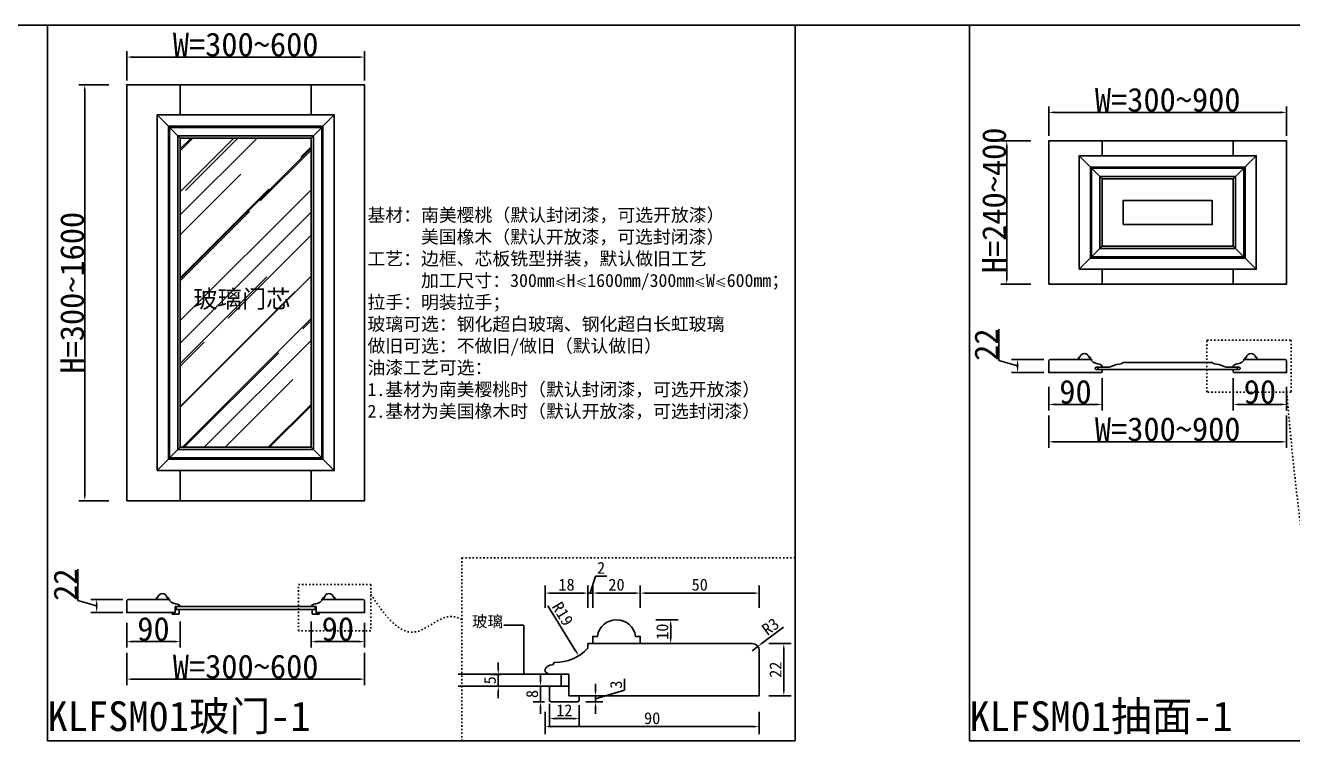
# Model space of a CAD drawing. Header units: millimetres. Extents: x 85186 to 129000, y -77269 to -36327.
# Drawn here: x 89966 to 92096, y -54968 to -53764 of the extents above; entities that cross this region are included whole.
import ezdxf

# ---------------------------------------------------------------- set-up
doc = ezdxf.new("R2010")
doc.units = ezdxf.units.MM
doc.linetypes.add('100', pattern=[30, 12, -18])
doc.layers.add('主色线', color=29, linetype='Continuous', lineweight=5)
doc.layers.add('粗实线', color=7, linetype='Continuous')
doc.styles.add('KLF-1_宋体', font='SimSun.ttf')
doc.styles.get("Standard").update_dxf_attribs({"font": 'SimSun.ttf'})
doc.styles.add('ZB_宋体', font='SimSun.ttf')
doc.dimstyles.new('ZB16-1.0+1倍', dxfattribs={"dimscale": 10, "dimtxt": 2, "dimasz": 0.5, "dimexe": 0.5, "dimexo": 0.625, "dimgap": 0.4, "dimtad": 1, "dimdec": 0, "dimtxsty": 'Standard', "dimblk": 'OBLIQUE', "dimcen": 2.5, "dimclrd": 144, "dimclre": 144, "dimclrt": 4, "dimadec": 0, "dimazin": 0, "dimtfac": 1, "dimtdec": 0, "dimtmove": 1, "dimatfit": 3, "dimfxlon": 1, "dimarcsym": 0})
doc.dimstyles.new('ZB16-1.0+4倍大样', dxfattribs={"dimscale": 10, "dimtxt": 2, "dimasz": 1, "dimexe": 1.25, "dimexo": 0.625, "dimgap": 0.4, "dimtad": 1, "dimdec": 1, "dimlfac": 0.25, "dimtxsty": 'Standard', "dimcen": 2.5, "dimclrd": 144, "dimclre": 144, "dimclrt": 4, "dimadec": 0, "dimazin": 0, "dimtfac": 1, "dimtdec": 1, "dimtmove": 1, "dimatfit": 3, "dimfxlon": 1, "dimarcsym": 0})
doc.dimstyles.new('客来福标注小', dxfattribs={"dimscale": 20, "dimtxt": 2, "dimasz": 0.5, "dimexe": 0.5, "dimexo": 0, "dimgap": 0.05, "dimtad": 1, "dimdec": 0, "dimzin": 0, "dimdsep": 46, "dimtxsty": 'Standard', "dimcen": 0, "dimclrd": 256, "dimclre": 256, "dimclrt": 256, "dimadec": 0, "dimazin": 0, "dimtfac": 1, "dimtdec": 0, "dimtofl": 0, "dimtmove": 1, "dimatfit": 3, "dimfxl": 2.2, "dimfxlon": 1, "dimtolj": 1, "dimtzin": 0, "dimarcsym": 0})

# ---------------------------------------------------------------- blocks, each defined once
blk = doc.blocks.new('*D2485')
at = {"lineweight": -2, "transparency": 16777216}
for p, q in [((90106.2, -53864.4), (90055.6, -53864.4)), ((90065.6, -54554.4), (90065.6, -53874.4)), ((90106.2, -54564.4), (90055.6, -54564.4))]:
    blk.add_line(p, q, dxfattribs=at)
at = {"transparency": 16777216}
for points in [[(90063.9, -53874.4), (90067.2, -53874.4), (90065.6, -53864.4)], [(90063.9, -54554.4), (90067.2, -54554.4), (90065.6, -54564.4)]]:
    blk.add_solid(points, dxfattribs=at)
at = {"layer": 'Defpoints', "color": 0, "transparency": 16777216}
for p in [(90065.6, -53864.4), (90106.2, -53864.4), (90106.2, -54564.4)]:
    blk.add_point(p, dxfattribs=at)
at = {"transparency": 16777216, "insert": (90044.6, -54214.4), "char_height": 40, "attachment_point": 5, "rotation": 90, "style": 'KLF-1_宋体'}
blk.add_mtext('\\A1;H=300~1600', dxfattribs=at)
blk = doc.blocks.new('*D2486')
at = {"lineweight": -2, "transparency": 16777216}
for p, q in [((90136.1, -54820.6), (90136.1, -54874.6)), ((90536.1, -54820.6), (90536.1, -54874.6)), ((90146.1, -54864.6), (90526.1, -54864.6))]:
    blk.add_line(p, q, dxfattribs=at)
at = {"transparency": 16777216}
for points in [[(90146.1, -54862.9), (90146.1, -54866.3), (90136.1, -54864.6)], [(90526.1, -54862.9), (90526.1, -54866.3), (90536.1, -54864.6)]]:
    blk.add_solid(points, dxfattribs=at)
at = {"layer": 'Defpoints', "color": 0, "transparency": 16777216}
for p in [(90136.1, -54796.6), (90536.1, -54796.6), (90536.1, -54864.6)]:
    blk.add_point(p, dxfattribs=at)
at = {"transparency": 16777216, "insert": (90336.1, -54843.6), "char_height": 40, "attachment_point": 5, "style": 'KLF-1_宋体'}
blk.add_mtext('\\A1;W=300~600', dxfattribs=at)
blk = doc.blocks.new('*D2487')
at = {"lineweight": -2, "transparency": 16777216}
for p, q in [((90136.1, -53857.5), (90136.1, -53808)), ((90146.1, -53818), (90526.1, -53818)), ((90536.1, -53857.5), (90536.1, -53808))]:
    blk.add_line(p, q, dxfattribs=at)
at = {"transparency": 16777216}
for points in [[(90146.1, -53816.3), (90146.1, -53819.7), (90136.1, -53818)], [(90526.1, -53816.3), (90526.1, -53819.7), (90536.1, -53818)]]:
    blk.add_solid(points, dxfattribs=at)
at = {"layer": 'Defpoints', "color": 0, "transparency": 16777216}
for p in [(90536.1, -53818), (90136.1, -53857.5), (90536.1, -53857.5)]:
    blk.add_point(p, dxfattribs=at)
at = {"transparency": 16777216, "insert": (90336.1, -53797), "char_height": 40, "attachment_point": 5, "style": 'KLF-1_宋体'}
blk.add_mtext('\\A1;W=300~600', dxfattribs=at)
blk = doc.blocks.new('*D2488')
at = {"lineweight": -2, "transparency": 16777216}
for p, q in [((90446.1, -54767.6), (90446.1, -54811.4)), ((90536.1, -54770.1), (90536.1, -54811.4)), ((90526.1, -54801.4), (90456.1, -54801.4))]:
    blk.add_line(p, q, dxfattribs=at)
at = {"transparency": 16777216}
for points in [[(90456.1, -54799.7), (90456.1, -54803.1), (90446.1, -54801.4)], [(90526.1, -54799.7), (90526.1, -54803.1), (90536.1, -54801.4)]]:
    blk.add_solid(points, dxfattribs=at)
at = {"layer": 'Defpoints', "color": 0, "transparency": 16777216}
for p in [(90446.1, -54767.6), (90536.1, -54770.1), (90446.1, -54801.4)]:
    blk.add_point(p, dxfattribs=at)
at = {"transparency": 16777216, "insert": (90491.1, -54780.4), "char_height": 40, "attachment_point": 5, "style": 'KLF-1_宋体'}
blk.add_mtext('\\A1;90', dxfattribs=at)
blk = doc.blocks.new('*D2489')
at = {"lineweight": -2, "transparency": 16777216}
for p, q in [((90136.1, -54770.1), (90136.1, -54811.4)), ((90226.1, -54767.6), (90226.1, -54811.4)), ((90146.1, -54801.4), (90216.1, -54801.4))]:
    blk.add_line(p, q, dxfattribs=at)
at = {"transparency": 16777216}
for points in [[(90146.1, -54799.7), (90146.1, -54803.1), (90136.1, -54801.4)], [(90216.1, -54799.7), (90216.1, -54803.1), (90226.1, -54801.4)]]:
    blk.add_solid(points, dxfattribs=at)
at = {"layer": 'Defpoints', "color": 0, "transparency": 16777216}
for p in [(90136.1, -54770.1), (90226.1, -54767.6), (90226.1, -54801.4)]:
    blk.add_point(p, dxfattribs=at)
at = {"transparency": 16777216, "insert": (90181.1, -54780.4), "char_height": 40, "attachment_point": 5, "style": 'KLF-1_宋体'}
blk.add_mtext('\\A1;90', dxfattribs=at)
blk = doc.blocks.new('*D2491')
at = {"lineweight": -2, "transparency": 16777216}
for p, q in [((90054.1, -54732.1), (90054.1, -54679.3)), ((90085.6, -54741.5), (90054.1, -54732.1)), ((90129.6, -54730.5), (90075.6, -54730.5)), ((90129.6, -54752.5), (90075.6, -54752.5)), ((90085.6, -54740.5), (90085.6, -54742.5))]:
    blk.add_line(p, q, dxfattribs=at)
at = {"transparency": 16777216}
for points in [[(90084, -54740.5), (90087.3, -54740.5), (90085.6, -54730.5)], [(90084, -54742.5), (90087.3, -54742.5), (90085.6, -54752.5)]]:
    blk.add_solid(points, dxfattribs=at)
at = {"layer": 'Defpoints', "color": 0, "transparency": 16777216}
for p in [(90161.4, -54730.5), (90085.6, -54752.5), (90161.4, -54752.5)]:
    blk.add_point(p, dxfattribs=at)
at = {"transparency": 16777216, "insert": (90033.1, -54705.7), "char_height": 40, "attachment_point": 5, "rotation": 90, "style": 'KLF-1_宋体'}
blk.add_mtext('\\A1;22', dxfattribs=at)
blk = doc.blocks.new('*D2492')
at = {"color": 144, "lineweight": -2, "transparency": 16777216}
for p, q in [((90999.6, -54744.8), (90999.6, -54707.3)), ((91199.6, -54744.8), (91199.6, -54707.3)), ((91189.6, -54719.8), (91009.6, -54719.8))]:
    blk.add_line(p, q, dxfattribs=at)
at = {"color": 144, "transparency": 16777216}
for points in [[(91009.6, -54718.2), (91009.6, -54721.5), (90999.6, -54719.8)], [(91189.6, -54718.2), (91189.6, -54721.5), (91199.6, -54719.8)]]:
    blk.add_solid(points, dxfattribs=at)
at = {"layer": 'Defpoints', "color": 0, "transparency": 16777216}
for p in [(90999.6, -54719.8), (90999.6, -54804.7), (91199.6, -54816.7)]:
    blk.add_point(p, dxfattribs=at)
at = {"color": 4, "transparency": 16777216, "insert": (91099.6, -54705.8), "char_height": 20, "attachment_point": 5}
blk.add_mtext('50', dxfattribs=at)
blk = doc.blocks.new('*D2493')
at = {"color": 144, "lineweight": -2, "transparency": 16777216}
for p, q in [((90919.6, -54744.8), (90919.6, -54707.3)), ((90999.6, -54744.8), (90999.6, -54707.3)), ((90989.6, -54719.8), (90929.6, -54719.8))]:
    blk.add_line(p, q, dxfattribs=at)
at = {"color": 144, "transparency": 16777216}
for points in [[(90929.6, -54718.2), (90929.6, -54721.5), (90919.6, -54719.8)], [(90989.6, -54718.2), (90989.6, -54721.5), (90999.6, -54719.8)]]:
    blk.add_solid(points, dxfattribs=at)
at = {"layer": 'Defpoints', "color": 0, "transparency": 16777216}
for p in [(90919.6, -54719.8), (90919.6, -54798.7), (90999.6, -54804.7)]:
    blk.add_point(p, dxfattribs=at)
at = {"color": 4, "transparency": 16777216, "insert": (90959.6, -54705.8), "char_height": 20, "attachment_point": 5}
blk.add_mtext('20', dxfattribs=at)
blk = doc.blocks.new('*D2494')
at = {"color": 144, "lineweight": -2, "transparency": 16777216}
for p, q in [((90915.6, -54719.8), (90924.2, -54691.3)), ((90924.2, -54691.3), (90943.2, -54691.3)), ((90911.6, -54744.8), (90911.6, -54707.3)), ((90919.6, -54744.8), (90919.6, -54707.3)), ((90901.6, -54719.8), (90891.6, -54719.8)), ((90919.6, -54719.8), (90911.6, -54719.8)), ((90919.6, -54719.8), (90911.6, -54719.8)), ((90929.6, -54719.8), (90939.6, -54719.8))]:
    blk.add_line(p, q, dxfattribs=at)
at = {"color": 144, "transparency": 16777216}
for points in [[(90901.6, -54718.2), (90901.6, -54721.5), (90911.6, -54719.8)], [(90929.6, -54718.2), (90929.6, -54721.5), (90919.6, -54719.8)]]:
    blk.add_solid(points, dxfattribs=at)
at = {"layer": 'Defpoints', "color": 0, "transparency": 16777216}
for p in [(90911.6, -54719.8), (90919.6, -54798.7), (90911.6, -54804.7)]:
    blk.add_point(p, dxfattribs=at)
at = {"color": 4, "transparency": 16777216, "insert": (90933.7, -54677.3), "char_height": 20, "attachment_point": 5}
blk.add_mtext('2', dxfattribs=at)
blk = doc.blocks.new('*D2495')
at = {"color": 144, "lineweight": -2, "transparency": 16777216}
for p, q in [((90839.6, -54744.8), (90839.6, -54707.3)), ((90911.6, -54744.8), (90911.6, -54707.3)), ((90901.6, -54719.8), (90849.6, -54719.8))]:
    blk.add_line(p, q, dxfattribs=at)
at = {"color": 144, "transparency": 16777216}
for points in [[(90849.6, -54718.2), (90849.6, -54721.5), (90839.6, -54719.8)], [(90901.6, -54718.2), (90901.6, -54721.5), (90911.6, -54719.8)]]:
    blk.add_solid(points, dxfattribs=at)
at = {"layer": 'Defpoints', "color": 0, "transparency": 16777216}
for p in [(90839.6, -54719.8), (90911.6, -54804.7), (90839.6, -54850.6)]:
    blk.add_point(p, dxfattribs=at)
at = {"color": 4, "transparency": 16777216, "insert": (90875.6, -54705.8), "char_height": 20, "attachment_point": 5}
blk.add_mtext('18', dxfattribs=at)
blk = doc.blocks.new('*D2496')
at = {"color": 144, "lineweight": -2, "transparency": 16777216}
for p, q in [((90839.6, -54919.5), (90839.6, -54957)), ((91199.6, -54919.5), (91199.6, -54957)), ((90849.6, -54944.5), (91189.6, -54944.5))]:
    blk.add_line(p, q, dxfattribs=at)
at = {"color": 144, "transparency": 16777216}
for points in [[(90849.6, -54942.8), (90849.6, -54946.2), (90839.6, -54944.5)], [(91189.6, -54942.8), (91189.6, -54946.2), (91199.6, -54944.5)]]:
    blk.add_solid(points, dxfattribs=at)
at = {"layer": 'Defpoints', "color": 0, "transparency": 16777216}
for p in [(90839.6, -54882.6), (91199.6, -54892.7), (91199.6, -54944.5)]:
    blk.add_point(p, dxfattribs=at)
at = {"color": 4, "transparency": 16777216, "insert": (91019.6, -54930.5), "char_height": 20, "attachment_point": 5}
blk.add_mtext('90', dxfattribs=at)
blk = doc.blocks.new('*D2497')
at = {"color": 144, "lineweight": -2, "transparency": 16777216}
for p, q in [((91215.9, -54804.7), (91253.4, -54804.7)), ((91240.9, -54882.7), (91240.9, -54814.7)), ((91215.9, -54892.7), (91253.4, -54892.7))]:
    blk.add_line(p, q, dxfattribs=at)
at = {"color": 144, "transparency": 16777216}
for points in [[(91239.2, -54814.7), (91242.6, -54814.7), (91240.9, -54804.7)], [(91239.2, -54882.7), (91242.6, -54882.7), (91240.9, -54892.7)]]:
    blk.add_solid(points, dxfattribs=at)
at = {"layer": 'Defpoints', "color": 0, "transparency": 16777216}
for p in [(91171.8, -54804.7), (91240.9, -54804.7), (91199.6, -54892.7)]:
    blk.add_point(p, dxfattribs=at)
at = {"color": 4, "transparency": 16777216, "insert": (91226.9, -54848.7), "char_height": 20, "attachment_point": 5, "rotation": 90}
blk.add_mtext('22', dxfattribs=at)
blk = doc.blocks.new('_Oblique')
at = {"color": 0, "linetype": 'ByBlock', "lineweight": -2}
blk.add_line((-0.5, -0.5), (0.5, 0.5), dxfattribs=at)
blk = doc.blocks.new('*D2498')
at = {"color": 144, "lineweight": -2, "transparency": 16777216}
for p, q in [((91240.4, -54777.2), (91205.2, -54803.5)), ((91187.6, -54816.7), (91197.2, -54809.5))]:
    blk.add_line(p, q, dxfattribs=at)
at = {"color": 144, "transparency": 16777216}
blk.add_solid([(91204.2, -54802.1), (91206.2, -54804.8), (91197.2, -54809.5)], dxfattribs=at)
at = {"layer": 'Defpoints', "color": 0, "transparency": 16777216}
for p in [(91187.6, -54816.7), (91197.2, -54809.5)]:
    blk.add_point(p, dxfattribs=at)
at = {"color": 4, "transparency": 16777216, "insert": (91218.4, -54776.1), "char_height": 20, "attachment_point": 5, "rotation": 36.8316}
blk.add_mtext('R3', dxfattribs=at)
blk = doc.blocks.new('*D2499')
at = {"color": 144, "lineweight": -2, "transparency": 16777216}
for p, q in [((91025.7, -54764.7), (91063.2, -54764.7)), ((91050.7, -54774.7), (91050.7, -54794.7)), ((91025.7, -54804.7), (91063.2, -54804.7))]:
    blk.add_line(p, q, dxfattribs=at)
at = {"color": 144, "transparency": 16777216}
for points in [[(91049, -54774.7), (91052.3, -54774.7), (91050.7, -54764.7)], [(91049, -54794.7), (91052.3, -54794.7), (91050.7, -54804.7)]]:
    blk.add_solid(points, dxfattribs=at)
at = {"layer": 'Defpoints', "color": 0, "transparency": 16777216}
for p in [(90959.6, -54764.7), (90955.6, -54804.7), (91050.7, -54804.7)]:
    blk.add_point(p, dxfattribs=at)
at = {"color": 4, "transparency": 16777216, "insert": (91036.7, -54784.7), "char_height": 20, "attachment_point": 5, "rotation": 90}
blk.add_mtext('10', dxfattribs=at)
blk = doc.blocks.new('*D2500')
at = {"color": 144, "lineweight": -2, "transparency": 16777216}
for p, q in [((90760.9, -54846.5), (90760.9, -54836.5)), ((90765.5, -54856.5), (90748.4, -54856.5)), ((90760.9, -54856.5), (90760.9, -54876.5)), ((90773.6, -54876.5), (90748.4, -54876.5)), ((90760.9, -54886.5), (90760.9, -54896.5))]:
    blk.add_line(p, q, dxfattribs=at)
at = {"color": 144, "transparency": 16777216}
for points in [[(90759.2, -54846.5), (90762.5, -54846.5), (90760.9, -54856.5)], [(90759.2, -54886.5), (90762.5, -54886.5), (90760.9, -54876.5)]]:
    blk.add_solid(points, dxfattribs=at)
at = {"layer": 'Defpoints', "color": 0, "transparency": 16777216}
for p in [(90771.8, -54856.5), (90760.9, -54876.5), (90779.9, -54876.5)]:
    blk.add_point(p, dxfattribs=at)
at = {"color": 4, "transparency": 16777216, "insert": (90746.9, -54866.5), "char_height": 20, "attachment_point": 5, "rotation": 90}
blk.add_mtext('5', dxfattribs=at)
blk = doc.blocks.new('*D2501')
at = {"lineweight": -2, "transparency": 16777216}
for p, q in [((91656.4, -53959), (91605.7, -53959)), ((91615.7, -54190), (91615.7, -53969)), ((91656.4, -54200), (91605.7, -54200))]:
    blk.add_line(p, q, dxfattribs=at)
at = {"transparency": 16777216}
for points in [[(91614.1, -53969), (91617.4, -53969), (91615.7, -53959)], [(91614.1, -54190), (91617.4, -54190), (91615.7, -54200)]]:
    blk.add_solid(points, dxfattribs=at)
at = {"layer": 'Defpoints', "color": 0, "transparency": 16777216}
for p in [(91615.7, -53959), (91656.4, -53959), (91656.4, -54200)]:
    blk.add_point(p, dxfattribs=at)
at = {"transparency": 16777216, "insert": (91594.7, -54059), "char_height": 40, "attachment_point": 5, "rotation": 90, "style": 'KLF-1_宋体'}
blk.add_mtext('\\A1;H=240~400', dxfattribs=at)
blk = doc.blocks.new('*D2502')
at = {"lineweight": -2, "transparency": 16777216}
for p, q in [((91686.3, -54421.2), (91686.3, -54475.2)), ((92086.3, -54421.2), (92086.3, -54475.2)), ((91696.3, -54465.2), (92076.3, -54465.2))]:
    blk.add_line(p, q, dxfattribs=at)
at = {"transparency": 16777216}
for points in [[(91696.3, -54463.6), (91696.3, -54466.9), (91686.3, -54465.2)], [(92076.3, -54463.6), (92076.3, -54466.9), (92086.3, -54465.2)]]:
    blk.add_solid(points, dxfattribs=at)
at = {"layer": 'Defpoints', "color": 0, "transparency": 16777216}
for p in [(91686.3, -54397.2), (92086.3, -54397.2), (92086.3, -54465.2)]:
    blk.add_point(p, dxfattribs=at)
at = {"transparency": 16777216, "insert": (91886.3, -54444.2), "char_height": 40, "attachment_point": 5, "style": 'KLF-1_宋体'}
blk.add_mtext('\\A1;W=300~900', dxfattribs=at)
blk = doc.blocks.new('*D2503')
at = {"lineweight": -2, "transparency": 16777216}
for p, q in [((91996.3, -54358.3), (91996.3, -54412.3)), ((92086.3, -54372.6), (92086.3, -54412.3)), ((92076.3, -54402.3), (92006.3, -54402.3))]:
    blk.add_line(p, q, dxfattribs=at)
at = {"transparency": 16777216}
for points in [[(92006.3, -54400.7), (92006.3, -54404), (91996.3, -54402.3)], [(92076.3, -54400.7), (92076.3, -54404), (92086.3, -54402.3)]]:
    blk.add_solid(points, dxfattribs=at)
at = {"layer": 'Defpoints', "color": 0, "transparency": 16777216}
for p in [(91996.3, -54344.6), (92086.3, -54372.6), (91996.3, -54402.3)]:
    blk.add_point(p, dxfattribs=at)
at = {"transparency": 16777216, "insert": (92041.3, -54381.3), "char_height": 40, "attachment_point": 5, "style": 'KLF-1_宋体'}
blk.add_mtext('\\A1;90', dxfattribs=at)
blk = doc.blocks.new('*D2504')
at = {"lineweight": -2, "transparency": 16777216}
for p, q in [((91686.3, -54372.6), (91686.3, -54412.3)), ((91776.3, -54358.3), (91776.3, -54412.3)), ((91766.3, -54402.3), (91696.3, -54402.3))]:
    blk.add_line(p, q, dxfattribs=at)
at = {"transparency": 16777216}
for points in [[(91696.3, -54400.7), (91696.3, -54404), (91686.3, -54402.3)], [(91766.3, -54400.7), (91766.3, -54404), (91776.3, -54402.3)]]:
    blk.add_solid(points, dxfattribs=at)
at = {"layer": 'Defpoints', "color": 0, "transparency": 16777216}
for p in [(91776.3, -54346.1), (91686.3, -54372.6), (91686.3, -54402.3)]:
    blk.add_point(p, dxfattribs=at)
at = {"transparency": 16777216, "insert": (91731.3, -54381.3), "char_height": 40, "attachment_point": 5, "style": 'KLF-1_宋体'}
blk.add_mtext('\\A1;90', dxfattribs=at)
blk = doc.blocks.new('*D2513')
at = {"lineweight": -2, "transparency": 16777216}
for p, q in [((91602.4, -54328.2), (91602.4, -54275.5)), ((91633.9, -54337.7), (91602.4, -54328.2)), ((91677.9, -54326.7), (91623.9, -54326.7)), ((91677.9, -54348.7), (91623.9, -54348.7)), ((91633.9, -54338.7), (91633.9, -54336.7))]:
    blk.add_line(p, q, dxfattribs=at)
at = {"transparency": 16777216}
for points in [[(91632.3, -54336.7), (91635.6, -54336.7), (91633.9, -54326.7)], [(91632.3, -54338.7), (91635.6, -54338.7), (91633.9, -54348.7)]]:
    blk.add_solid(points, dxfattribs=at)
at = {"layer": 'Defpoints', "color": 0, "transparency": 16777216}
for p in [(91633.9, -54326.7), (91716.7, -54326.7), (91716.7, -54348.7)]:
    blk.add_point(p, dxfattribs=at)
at = {"transparency": 16777216, "insert": (91581.4, -54301.8), "char_height": 40, "attachment_point": 5, "rotation": 90, "style": 'KLF-1_宋体'}
blk.add_mtext('\\A1;22', dxfattribs=at)
blk = doc.blocks.new('*D2517')
at = {"lineweight": -2, "transparency": 16777216}
for p, q in [((91686.3, -53950.5), (91686.3, -53901)), ((92086.3, -53950.5), (92086.3, -53901)), ((91696.3, -53911), (92076.3, -53911))]:
    blk.add_line(p, q, dxfattribs=at)
at = {"transparency": 16777216}
for points in [[(91696.3, -53909.3), (91696.3, -53912.7), (91686.3, -53911)], [(92076.3, -53909.3), (92076.3, -53912.7), (92086.3, -53911)]]:
    blk.add_solid(points, dxfattribs=at)
at = {"layer": 'Defpoints', "color": 0, "transparency": 16777216}
for p in [(92086.3, -53911), (91686.3, -53950.5), (92086.3, -53950.5)]:
    blk.add_point(p, dxfattribs=at)
at = {"transparency": 16777216, "insert": (91886.3, -53890), "char_height": 40, "attachment_point": 5, "style": 'KLF-1_宋体'}
blk.add_mtext('\\A1;W=300~900', dxfattribs=at)
blk = doc.blocks.new('*D2559')
at = {"color": 144, "lineweight": -2, "transparency": 16777216}
blk.add_line((90844.4, -54741.4), (90890.9, -54816.8), dxfattribs=at)
at = {"color": 144, "transparency": 16777216}
blk.add_solid([(90892.3, -54815.9), (90889.5, -54817.7), (90896.2, -54825.3)], dxfattribs=at)
at = {"layer": 'Defpoints', "color": 0, "transparency": 16777216}
for p in [(90856.9, -54761.6), (90896.2, -54825.3)]:
    blk.add_point(p, dxfattribs=at)
at = {"color": 4, "transparency": 16777216, "insert": (90869.1, -54754.7), "char_height": 20, "attachment_point": 5, "rotation": 301.665}
blk.add_mtext('R19', dxfattribs=at)
blk = doc.blocks.new('*D2562')
at = {"color": 144, "lineweight": -2, "transparency": 16777216}
for p, q in [((90846.8, -54906), (90846.8, -54943.5)), ((90896.9, -54908.5), (90896.9, -54943.5)), ((90856.8, -54931), (90886.9, -54931))]:
    blk.add_line(p, q, dxfattribs=at)
at = {"color": 144, "transparency": 16777216}
for points in [[(90856.8, -54929.3), (90856.8, -54932.7), (90846.8, -54931)], [(90886.9, -54929.3), (90886.9, -54932.7), (90896.9, -54931)]]:
    blk.add_solid(points, dxfattribs=at)
at = {"layer": 'Defpoints', "color": 0, "transparency": 16777216}
for p in [(90846.8, -54897.7), (90896.9, -54902.3), (90896.9, -54931)]:
    blk.add_point(p, dxfattribs=at)
at = {"color": 4, "transparency": 16777216, "insert": (90871.9, -54917), "char_height": 20, "attachment_point": 5}
blk.add_mtext('12', dxfattribs=at)
blk = doc.blocks.new('*D2563')
at = {"color": 144, "lineweight": -2, "transparency": 16777216}
for p, q in [((90972.9, -54883.2), (90972.9, -54864.3)), ((90924.4, -54882.7), (90924.4, -54872.7)), ((90924.4, -54897.7), (90972.9, -54883.2)), ((90908.2, -54892.7), (90936.9, -54892.7)), ((90908.2, -54902.8), (90936.9, -54902.8)), ((90924.4, -54892.7), (90924.4, -54902.8)), ((90924.4, -54892.7), (90924.4, -54902.8)), ((90924.4, -54912.8), (90924.4, -54922.8))]:
    blk.add_line(p, q, dxfattribs=at)
at = {"color": 144, "transparency": 16777216}
for points in [[(90922.8, -54882.7), (90926.1, -54882.7), (90924.4, -54892.7)], [(90922.8, -54912.8), (90926.1, -54912.8), (90924.4, -54902.8)]]:
    blk.add_solid(points, dxfattribs=at)
at = {"layer": 'Defpoints', "color": 0, "transparency": 16777216}
for p in [(90901.9, -54892.7), (90901.9, -54902.8), (90924.4, -54902.8)]:
    blk.add_point(p, dxfattribs=at)
at = {"color": 4, "transparency": 16777216, "insert": (90958.9, -54873.8), "char_height": 20, "attachment_point": 5, "rotation": 90}
blk.add_mtext('3', dxfattribs=at)
blk = doc.blocks.new('*D2564')
at = {"color": 144, "lineweight": -2, "transparency": 16777216}
for p, q in [((90831.8, -54866.5), (90831.8, -54856.5)), ((90838.6, -54876.5), (90819.3, -54876.5)), ((90831.8, -54902.8), (90831.8, -54876.5)), ((90838.6, -54902.8), (90819.3, -54902.8)), ((90831.8, -54912.8), (90831.8, -54922.8))]:
    blk.add_line(p, q, dxfattribs=at)
at = {"color": 144, "transparency": 16777216}
for points in [[(90830.1, -54866.5), (90833.4, -54866.5), (90831.8, -54876.5)], [(90830.1, -54912.8), (90833.4, -54912.8), (90831.8, -54902.8)]]:
    blk.add_solid(points, dxfattribs=at)
at = {"layer": 'Defpoints', "color": 0, "transparency": 16777216}
for p in [(90831.8, -54876.5), (90844.8, -54876.5), (90844.8, -54902.8)]:
    blk.add_point(p, dxfattribs=at)
at = {"color": 4, "transparency": 16777216, "insert": (90817.8, -54889.6), "char_height": 20, "attachment_point": 5, "rotation": 90}
blk.add_mtext('8', dxfattribs=at)

msp = doc.modelspace()

# ---------------------------------------------------------------- hatches: boundary and pattern name
at = {"layer": '主色线'}
h = msp.add_hatch(dxfattribs=at)
h.set_pattern_fill('AR-RROOF', color=4, scale=3, angle=45, style=0)
h.set_pattern_definition([(45, (-2948343.224, -851073.15), (64.657844, 172.4209175), [1143, -152.4, 381, -76.2]), (45, (-2948298.5, -850974.55), (-125.5439806, 17.780907), [228.6, -25.146, 457.2, -57.15]), (45, (-2948362.083, -851000.41), (244.0833614, 316.2846206), [609.6, -106.68, 304.8, -76.2])])
h.paths.add_polyline_path([(90446.119, -53954.355), (90226.119, -53954.355), (90226.119, -54474.355), (90446.119, -54474.355)])

# ---------------------------------------------------------------- linework, layer by layer
for p, q in [((85318.615, -53764.496), (128999.726, -53764.496)), ((91259.968, -53764.496), (90002.844, -53764.496)), ((90002.844, -53764.496), (91259.968, -53764.496)), ((90548.628, -53764.496), (90217.469, -53764.496)), ((90686.738, -53764.496), (90548.628, -53764.496)), ((90548.628, -53764.496), (91025.767, -53764.496)), ((91025.767, -53764.496), (90686.738, -53764.496)), ((91259.968, -53764.496), (91025.767, -53764.496)), ((91259.968, -53764.496), (91025.767, -53764.496)), ((92810.16, -53764.496), (91553.036, -53764.496)), ((91553.036, -53764.496), (92810.16, -53764.496)), ((92098.821, -53764.496), (91767.662, -53764.496)), ((90226.119, -53915.355), (90226.119, -53864.355)), ((90446.119, -53915.355), (90446.119, -53864.355)), ((91776.312, -53983.989), (91776.312, -53958.989)), ((91996.312, -53983.989), (91996.312, -53958.989)), ((91776.312, -54199.989), (91776.312, -54174.989)), ((91996.312, -54199.989), (91996.312, -54174.989)), ((90226.119, -54564.355), (90226.119, -54513.355)), ((90446.119, -54564.355), (90446.119, -54513.355)), ((90224.159, -54747.467), (90217.419, -54747.467)), ((90217.419, -54747.467), (90217.419, -54752.518)), ((90224.159, -54754.518), (90224.159, -54747.467)), ((90448.08, -54754.518), (90448.08, -54747.467)), ((90448.08, -54747.467), (90454.819, -54747.467)), ((90454.819, -54747.467), (90454.819, -54752.518)), ((90002.844, -54968.119), (91259.968, -54968.119)), ((91553.036, -54968.119), (92810.16, -54968.119))]:
    msp.add_line(p, q)
at = {"color": 0}
for p, q in [((90002.844, -54968.119), (90002.844, -53764.496)), ((91553.036, -54968.119), (91553.036, -53764.496)), ((90217.419, -54752.518), (90212.419, -54752.518)), ((90212.419, -54752.518), (90212.419, -54754.518)), ((90213.419, -54755.518), (90223.159, -54755.518)), ((90458.819, -54755.518), (90449.08, -54755.518)), ((90454.819, -54752.518), (90459.819, -54752.518)), ((90459.819, -54752.518), (90459.819, -54754.518))]:
    msp.add_line(p, q, dxfattribs=at)
at = {"color": 3}
for p, q in [((91259.968, -53764.496), (90002.844, -53764.496)), ((91259.968, -53764.496), (91259.968, -54968.119)), ((92810.16, -53764.496), (91553.036, -53764.496))]:
    msp.add_line(p, q, dxfattribs=at)
at = {"color": 2}
for p, q in [((90839.618, -54852.466), (90839.618, -54848.771)), ((90845.618, -54856.466), (90839.618, -54852.466)), ((90879.618, -54856.466), (90845.618, -54856.466)), ((90879.618, -54892.67), (90879.618, -54856.466))]:
    msp.add_line(p, q, dxfattribs=at)
at = {"color": 0}
for points in [[(90002.844, -53764.496), (91259.968, -53764.496), (91259.968, -54968.119), (90002.844, -54968.119)], [(91553.036, -53764.496), (92810.16, -53764.496), (92810.16, -54968.119), (91553.036, -54968.119)]]:
    msp.add_lwpolyline(points, close=True, dxfattribs=at)
for points in [[(90136.119, -54564.355), (90536.119, -54564.355), (90536.119, -53864.355), (90136.119, -53864.355)], [(90187.119, -54513.355), (90485.119, -54513.355), (90485.119, -53915.355), (90187.119, -53915.355)], [(90206.119, -54494.355), (90466.119, -54494.355), (90466.119, -53934.355), (90206.119, -53934.355)], [(90226.119, -54474.355), (90446.119, -54474.355), (90446.119, -53954.355), (90226.119, -53954.355)], [(91686.312, -54199.989), (92086.312, -54199.989), (92086.312, -53958.989), (91686.312, -53958.989)], [(91737.312, -54174.989), (92035.312, -54174.989), (92035.312, -53983.989), (91737.312, -53983.989)], [(91756.312, -54155.989), (92016.312, -54155.989), (92016.312, -54002.989), (91756.312, -54002.989)], [(91776.312, -54135.989), (91996.312, -54135.989), (91996.312, -54022.989), (91776.312, -54022.989)], [(91811.312, -54099.689), (91961.312, -54099.689), (91961.312, -54059.289), (91811.312, -54059.289)]]:
    msp.add_lwpolyline(points, close=True)
at = {"color": 250}
for points in [[(90226.119, -53954.355), (90187.119, -53915.355)], [(90446.119, -53954.355), (90485.119, -53915.355)], [(90226.119, -54474.355), (90187.119, -54513.355)], [(90485.119, -54513.355), (90446.119, -54474.355)]]:
    msp.add_lwpolyline(points, dxfattribs=at)
for points in [[(90208.119, -54492.355), (90464.119, -54492.355), (90464.119, -53936.355), (90208.119, -53936.355)], [(90222.119, -54478.355), (90450.119, -54478.355), (90450.119, -53950.355), (90222.119, -53950.355)], [(91758.312, -54153.989), (92014.312, -54153.989), (92014.312, -54004.989), (91758.312, -54004.989)], [(91772.312, -54139.989), (92000.312, -54139.989), (92000.312, -54018.989), (91772.312, -54018.989)]]:
    msp.add_lwpolyline(points, close=True, dxfattribs=at)
for points in [[(91776.312, -54022.989), (91737.312, -53983.989)], [(91996.312, -54022.989), (92035.312, -53983.989)], [(91776.312, -54135.989), (91737.312, -54174.989)], [(92035.312, -54174.989), (91996.312, -54135.989)], [(91736.312, -54326.66), (91758.312, -54326.66)], [(92036.312, -54326.66), (92014.312, -54326.66)], [(90186.119, -54730.518), (90208.119, -54730.518)], [(90486.119, -54730.518), (90464.119, -54730.518)], [(90217.419, -54742.467), (90224.619, -54742.467), (90226.119, -54742.008), (90226.119, -54741.544)], [(90217.419, -54747.467), (90217.419, -54742.467)], [(90454.819, -54742.467), (90447.619, -54742.467), (90446.119, -54741.908), (90446.119, -54741.544)], [(90454.819, -54752.518), (90454.819, -54742.467)]]:
    msp.add_lwpolyline(points)
at = {"color": 251, "linetype": '100', "ltscale": 0.2}
for points in [[(91952.341, -54294.238), (92093.969, -54294.238), (92093.969, -54381.603), (91952.341, -54381.603)], [(91259.968, -54660.258), (90699.433, -54660.258), (90699.433, -54968.119), (91259.968, -54968.119)], [(90424.717, -54705.135), (90546.388, -54705.135), (90546.388, -54783.409), (90424.717, -54783.409)]]:
    msp.add_lwpolyline(points, close=True, dxfattribs=at)
for points in [[(91776.312, -54338.147), (91776.312, -54337.609, 0.32493585), (91773.312, -54335.609), (91773.312, -54335.609, -0.41421356), (91772.812, -54335.109), (91772.812, -54335.109, 0.41421356), (91772.312, -54334.609), (91772.312, -54334.609, -0.21232914), (91758.312, -54328.66), (91758.312, -54326.66), (91689.312, -54326.66, 0.41421356), (91686.312, -54329.66), (91686.312, -54348.66), (91775.312, -54348.66), (91776.312, -54347.66), (91776.312, -54344.609), (91774.812, -54343.609), (91765.612, -54343.609), (91764.612, -54342.609), (91764.612, -54340.609), (91765.612, -54339.609), (91774.812, -54339.609), (91776.312, -54338.609), (91776.312, -54337.685)], [(91769.612, -54339.609), (91784.719, -54339.609), (91769.612, -54339.609), (91769.612, -54343.609), (92003.012, -54343.609), (92003.012, -54339.609), (91986.312, -54339.609, -0.11079369), (91979.477, -54338.076, 0.10682062), (91964.314, -54334.109), (91961.312, -54331.609), (91811.312, -54331.609), (91808.31, -54334.109, 0.10682062), (91793.147, -54338.076, -0.11079369), (91786.312, -54339.609), (91769.612, -54339.609), (91778.512, -54339.609)], [(91996.312, -54338.147), (91996.312, -54337.609, -0.32493585), (91999.312, -54335.609), (91999.312, -54335.609, 0.41421356), (91999.812, -54335.109), (91999.812, -54335.109, -0.41421356), (92000.312, -54334.609), (92000.312, -54334.609, 0.21232914), (92014.312, -54328.66), (92014.312, -54326.66), (92083.312, -54326.66, -0.41421356), (92086.312, -54329.66), (92086.312, -54348.66), (91997.312, -54348.66), (91996.312, -54347.66), (91996.312, -54344.609), (91997.812, -54343.609), (92007.012, -54343.609), (92008.012, -54342.609), (92008.012, -54340.609), (92007.012, -54339.609), (91997.812, -54339.609), (91996.312, -54338.609), (91996.312, -54337.685)], [(90226.119, -54742.008), (90226.119, -54741.467, 0.32493585), (90223.119, -54739.467), (90223.119, -54739.467, -0.41421356), (90222.619, -54738.967), (90222.619, -54738.967, 0.41421356), (90222.119, -54738.467), (90222.119, -54738.467, -0.21232914), (90208.119, -54732.518), (90208.119, -54730.518), (90139.119, -54730.518, 0.41421356), (90136.119, -54733.518), (90136.119, -54752.518), (90217.419, -54752.518)], [(90446.119, -54741.908), (90446.119, -54741.467, -0.32493585), (90449.119, -54739.467), (90449.119, -54739.467, 0.41421356), (90449.619, -54738.967), (90449.619, -54738.967, -0.41421356), (90450.119, -54738.467), (90450.119, -54738.467, 0.21232914), (90464.119, -54732.518), (90464.119, -54730.518), (90533.119, -54730.518, -0.41421356), (90536.119, -54733.518), (90536.119, -54752.518), (90454.819, -54752.518)]]:
    msp.add_lwpolyline(points, format="xyb")
for points in [[(91738.312, -54323.66, -0.875), (91754.312, -54323.66), (91756.312, -54323.66), (91756.312, -54326.66), (91736.312, -54326.66), (91736.312, -54323.66)], [(92034.312, -54323.66, 0.875), (92018.312, -54323.66), (92016.312, -54323.66), (92016.312, -54326.66), (92036.312, -54326.66), (92036.312, -54323.66)], [(90188.119, -54727.518, -0.875), (90204.119, -54727.518), (90206.119, -54727.518), (90206.119, -54730.518), (90186.119, -54730.518), (90186.119, -54727.518)], [(90484.119, -54727.518, 0.875), (90468.119, -54727.518), (90466.119, -54727.518), (90466.119, -54730.518), (90486.119, -54730.518), (90486.119, -54727.518)]]:
    msp.add_lwpolyline(points, format="xyb", close=True)
at = {"color": 4}
msp.add_lwpolyline([(90219.419, -54747.467), (90219.419, -54742.467), (90452.819, -54742.467), (90452.819, -54747.467)], close=True, dxfattribs=at)
at = {"color": 2}
msp.add_lwpolyline([(90991.618, -54792.67, 0.875), (90927.618, -54792.67), (90919.618, -54792.67), (90919.618, -54804.67), (90999.618, -54804.67), (90999.618, -54792.67)], format="xyb", close=True, dxfattribs=at)
for points in [[(90839.618, -54850.619), (90839.618, -54848.466, -0.32493585), (90851.618, -54840.466), (90851.618, -54840.466, 0.41421356), (90853.618, -54838.466), (90853.618, -54838.466, -0.41421356), (90855.618, -54836.466), (90855.618, -54836.466, 0.21232914), (90911.618, -54812.67), (90911.618, -54804.67), (91187.618, -54804.67, -0.41421356), (91199.618, -54816.67), (91199.618, -54892.67), (90879.618, -54892.67)], [(90896.914, -54892.67), (90896.914, -54899.779, -0.41421356), (90893.914, -54902.779), (90849.835, -54902.779, -0.41421356), (90846.835, -54899.779), (90846.835, -54876.466), (90879.618, -54876.466), (90879.618, -54892.704)]]:
    msp.add_lwpolyline(points, format="xyb", dxfattribs=at)
msp.add_lwpolyline([(90999.618, -54804.67), (90911.618, -54804.67)], dxfattribs=at)
at = {"color": 4}
msp.add_lwpolyline([(90693.313, -54876.466), (90866.418, -54876.466), (90866.418, -54856.466), (90693.313, -54856.466)], dxfattribs=at)
at = {"color": 0}
for centre, start, end in [((90213.419, -54754.518), 180, 270), ((90223.159, -54754.518), 270, 0), ((90449.08, -54754.518), 180, 270), ((90458.819, -54754.518), 270, 0)]:
    msp.add_arc(centre, 1, start, end, dxfattribs=at)
at = {"color": 251, "linetype": '100', "ltscale": 0.2}
for points, knots in [([(92086.312, -54381.603), (92118.917, -54755.007), (92158.179, -54813.383), (92217.739, -54753.709), (92242.537, -54760.474), (92249.625, -54764.151)], [0, 0, 0, 0, 104.12393614, 163.86704004, 188.21827368, 188.21827368, 188.21827368, 188.21827368]), ([(90546.388, -54721.794), (90570.472, -54757.541), (90609.136, -54812.232), (90667.547, -54753.709), (90692.345, -54760.474), (90699.433, -54764.151)], [3.6326178, 3.6326178, 3.6326178, 3.6326178, 104.12393614, 163.86704004, 188.21827368, 188.21827368, 188.21827368, 188.21827368])]:
    msp.add_open_spline(points, degree=3, knots=knots, dxfattribs=at)

# ---------------------------------------------------------------- texts
at = {"lineweight": 25, "attachment_point": 1}
for s, insert, char_height, width, style in [('基材：南美樱桃（默认封闭漆，可选开放漆）\\P      美国橡木（默认开放漆，可选封闭漆）\\P工艺：边框、芯板铣型拼装，默认做旧工艺\\P      加工尺寸：300mm{\\H0.6667x;≤}H{\\H0.6667x;≤}1600mm/300mm{\\H0.6667x;≤\\H1.5x;W\\H0.6667x;≤\\H1.5x;600mm}；\\P拉手：明装拉手；\\P玻璃可选：钢化超白玻璃、钢化超白长虹玻璃\\P做旧可选：不做旧/做旧（默认做旧）\\P油漆工艺可选：\\P1.基材为南美樱桃时（默认封闭漆，可选开放漆）\\P2.基材为美国橡木时（默认开放漆，可选封闭漆）', (90540.936, -54072.707), 22, 722.3022, 'ZB_宋体'), ('KLFSM01玻门-1', (90002.844, -54901.918), 50, 6766.6201, 'KLF-1_宋体'), ('KLFSM01抽面-1', (91553.036, -54901.918), 50, 6766.6201, 'KLF-1_宋体')]:
    msp.add_mtext(s, dxfattribs=dict(at, insert=insert, char_height=char_height, width=width, style=style))
at = {"color": 2, "insert": (90227.563, -54209.878), "char_height": 30, "width": 337.50801, "attachment_point": 1}
msp.add_mtext('{\\fSimSun|b0|i0|c134|p2; 玻璃门芯}', dxfattribs=at)
at = {"layer": '粗实线', "insert": (90769.091, -54758.018), "char_height": 19.2, "width": 164.2076, "attachment_point": 3}
msp.add_mtext('{\\fSimSun|b0|i0|c134|p2;玻璃}', dxfattribs=at)

# ---------------------------------------------------------------- dimensions: what is measured, and where the dimension line sits
at = {"color": 0}
for base, p1, p2, text, picture, middle in [((90536.119, -53818.014), (90136.119, -53857.477), (90536.119, -53857.477), 'W=300~600', '*D2487', (90336.119, -53797.014)), ((92086.312, -53911.015), (91686.312, -53950.478), (92086.312, -53950.478), 'W=300~900', '*D2517', (91886.312, -53890.015))]:
    dim = msp.add_linear_dim(base=base, p1=p1, p2=p2, text=text, dimstyle='客来福标注小', override={"dimtxsty": 'KLF-1_宋体'}, dxfattribs=at)
    dim.commit()
    dim.dimension.update_dxf_attribs({"geometry": picture, "text_midpoint": middle})
dim = msp.add_linear_dim(base=(90065.553, -53864.355), p1=(90106.23, -54564.355), p2=(90106.23, -53864.355), angle=90, text='H=300~1600', dimstyle='客来福标注小', override={"dimtxsty": 'KLF-1_宋体'}, dxfattribs=at)
dim.commit()
dim.dimension.update_dxf_attribs({"geometry": '*D2485', "text_midpoint": (90044.553, -54214.355)})
dim = msp.add_linear_dim(base=(91615.746, -53958.989), p1=(91656.422, -54199.989), p2=(91656.422, -53958.989), angle=90, text='H=240~400', dimstyle='客来福标注小', override={"dimtxsty": 'KLF-1_宋体'}, dxfattribs=at)
dim.commit()
dim.dimension.update_dxf_attribs({"geometry": '*D2501', "text_midpoint": (91615.746, -54059.039), "dimtype": 160})
for base, p1, p2, angle, picture, middle in [((91633.939, -54326.66), (91716.721, -54348.66), (91716.721, -54326.66), 90, '*D2513', (91581.439, -54327.21)), ((90085.648, -54752.518), (90161.418, -54730.518), (90161.418, -54752.518), 90, '*D2491', (90033.148, -54731.068)), ((90446.119, -54801.385), (90536.119, -54770.109), (90446.119, -54767.583), 180, '*D2488', (90491.119, -54780.385))]:
    dim = msp.add_linear_dim(base=base, p1=p1, p2=p2, angle=angle, dimstyle='客来福标注小', override={"dimtxsty": 'KLF-1_宋体'}, dxfattribs=at)
    dim.commit()
    dim.dimension.update_dxf_attribs({"geometry": picture, "text_midpoint": middle})
for base, p1, p2, picture, middle in [((91686.312, -54402.33), (91776.312, -54346.134), (91686.312, -54372.595), '*D2504', (91731.312, -54381.33)), ((91996.312, -54402.33), (92086.312, -54372.595), (91996.312, -54344.609), '*D2503', (92041.312, -54381.33)), ((90226.119, -54801.385), (90136.119, -54770.109), (90226.119, -54767.583), '*D2489', (90181.119, -54780.385))]:
    dim = msp.add_linear_dim(base=base, p1=p1, p2=p2, dimstyle='客来福标注小', override={"dimtxsty": 'KLF-1_宋体'}, dxfattribs=at)
    dim.commit()
    dim.dimension.update_dxf_attribs({"geometry": picture, "text_midpoint": middle})
for base, p1, p2, text, picture, middle in [((92086.312, -54465.233), (91686.312, -54397.199), (92086.312, -54397.199), 'W=300~900', '*D2502', (91886.312, -54465.233)), ((90536.119, -54864.603), (90136.119, -54796.569), (90536.119, -54796.569), 'W=300~600', '*D2486', (90336.119, -54864.603))]:
    dim = msp.add_linear_dim(base=base, p1=p1, p2=p2, text=text, dimstyle='客来福标注小', override={"dimtxsty": 'KLF-1_宋体'}, dxfattribs=at)
    dim.commit()
    dim.dimension.update_dxf_attribs({"geometry": picture, "text_midpoint": middle, "dimtype": 160})
at = {"color": 2}
for base, p1, p2, angle, picture, middle in [((90911.618, -54719.827), (90919.618, -54798.67), (90911.618, -54804.67), 180, '*D2494', (90928.168, -54677.327)), ((90839.618, -54719.827), (90911.618, -54804.67), (90839.618, -54850.619), 180, '*D2495', (90875.618, -54705.827)), ((90919.618, -54719.827), (90999.618, -54804.67), (90919.618, -54798.67), 180, '*D2493', (90959.618, -54705.827)), ((90999.618, -54719.827), (91199.618, -54816.67), (90999.618, -54804.67), 180, '*D2492', (91099.618, -54705.827)), ((91050.66, -54804.67), (90959.618, -54764.67), (90955.618, -54804.67), 90, '*D2499', (91036.66, -54784.67)), ((91240.9, -54804.67), (91199.618, -54892.67), (91171.848, -54804.67), 90, '*D2497', (91226.9, -54848.67)), ((90760.859, -54876.466), (90771.785, -54856.466), (90779.865, -54876.466), 90, '*D2500', (90746.859, -54866.466)), ((91199.618, -54944.508), (90839.618, -54882.568), (91199.618, -54892.67), 180, '*D2496', (91019.618, -54930.508))]:
    dim = msp.add_linear_dim(base=base, p1=p1, p2=p2, angle=angle, dimstyle='ZB16-1.0+4倍大样', dxfattribs=at)
    dim.commit()
    dim.dimension.update_dxf_attribs({"geometry": picture, "text_midpoint": middle})
dim = msp.add_radius_dim(center=(90856.863, -54761.605), mpoint=(90896.167, -54825.331), text='R19', dimstyle='ZB16-1.0+4倍大样', dxfattribs=at)
dim.commit()
dim.dimension.update_dxf_attribs({"geometry": '*D2559', "text_midpoint": (90857.145, -54762.063), "dimtype": 164})
dim = msp.add_radius_dim(center=(91187.618, -54816.67), mpoint=(91197.222, -54809.476), dimstyle='ZB16-1.0+4倍大样', dxfattribs=at)
dim.commit()
dim.dimension.update_dxf_attribs({"geometry": '*D2498', "text_midpoint": (91218.413, -54776.114)})
for base, p1, p2, text, picture, middle in [((90831.779, -54876.466), (90844.841, -54902.779), (90844.841, -54876.466), '8', '*D2564', (90817.779, -54889.623)), ((90924.426, -54902.779), (90901.93, -54892.67), (90901.93, -54902.779), '3', '*D2563', (90958.926, -54879.174))]:
    dim = msp.add_linear_dim(base=base, p1=p1, p2=p2, angle=90, text=text, dimstyle='ZB16-1.0+4倍大样', dxfattribs=at)
    dim.commit()
    dim.dimension.update_dxf_attribs({"geometry": picture, "text_midpoint": middle})
dim = msp.add_linear_dim(base=(90896.914, -54930.987), p1=(90846.835, -54897.718), p2=(90896.914, -54902.265), text='12', dimstyle='ZB16-1.0+4倍大样', dxfattribs=at)
dim.commit()
dim.dimension.update_dxf_attribs({"geometry": '*D2562', "text_midpoint": (90871.875, -54916.987)})

# ---------------------------------------------------------------- leaders
msp.add_leader([(90803.799, -54856.466), (90803.799, -54773.515), (90770.224, -54773.515)], dimstyle='ZB16-1.0+1倍', override={"dimgap": 0.4, "dimtad": 0}, dxfattribs=at)

doc.saveas('drawing.dxf')
